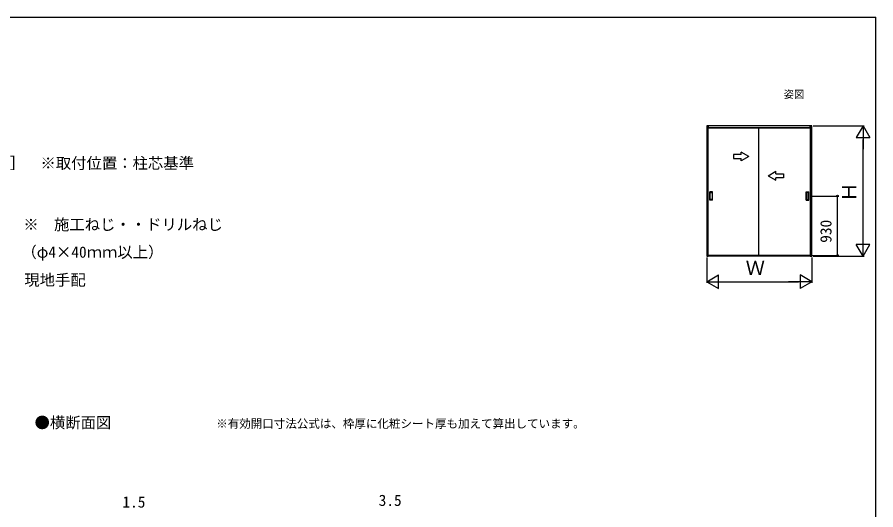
# Model space of a CAD drawing. Units: millimetres, scale not verified. Extents: x -525 to 525, y -783 to 780.
# Drawn here: x -146 to 525, y 362 to 747 of the extents above; entities that cross this region are included whole.
import ezdxf
from ezdxf.enums import TextEntityAlignment as Align

# ---------------------------------------------------------------- set-up
doc = ezdxf.new("R2010")
doc.units = ezdxf.units.MM
doc.header["$LTSCALE"] = 4
for name, color, linetype in [('0-2_USER1', 3, 'Continuous'), ('0-7_YKK_A1', 4, 'Continuous'), ('0-8_YKK_D', 6, 'Continuous'), ('0-9_YKK_ZWAK', 7, 'Continuous')]:
    doc.layers.add(name, color=color, linetype=linetype)
doc.styles.add('ＭＳ ゴシック', font='')
doc.styles.get('ＭＳ ゴシック').set_extended_font_data('MS Gothic')

msp = doc.modelspace()

# ---------------------------------------------------------------- linework, layer by layer
at = {"layer": '0-7_YKK_A1'}
for p, q in [((394.15, 660.6), (473.9, 660.6)), ((394.15, 660.45), (473.9, 660.45)), ((433.425, 660.45), (433.425, 560.55)), ((425.925, 637.9), (419.925, 641.364)), ((419.925, 639.4), (419.925, 641.364)), ((425.925, 637.9), (419.925, 634.436)), ((419.925, 634.436), (419.925, 636.4)), ((440.925, 622.9), (446.925, 626.364)), ((446.925, 624.4), (446.925, 626.364)), ((440.925, 622.9), (446.925, 619.436)), ((446.925, 619.436), (446.925, 621.4)), ((395.375, 603.85), (395.375, 610.25)), ((397.425, 610.3), (395.425, 610.3)), ((395.675, 604.35), (395.675, 609.75)), ((395.725, 609.8), (397.125, 609.8)), ((397.125, 604.3), (395.725, 604.3)), ((397.175, 609.75), (397.175, 604.35)), ((397.475, 603.85), (397.475, 610.25)), ((470.575, 603.85), (470.575, 610.25)), ((470.625, 610.3), (472.625, 610.3)), ((470.875, 609.75), (470.875, 604.35)), ((472.325, 609.8), (470.925, 609.8)), ((470.925, 604.3), (472.325, 604.3)), ((472.375, 604.35), (472.375, 609.75)), ((472.675, 603.85), (472.675, 610.25)), ((397.425, 603.8), (395.425, 603.8)), ((470.625, 603.8), (472.625, 603.8)), ((473.9, 560.55), (394.15, 560.55)), ((473.9, 560.35), (394.15, 560.35)), ((473.9, 560.15), (394.15, 560.15))]:
    msp.add_line(p, q, dxfattribs=at)
for points in [[(392.95, 560.15), (394.15, 560.15), (394.15, 661.8), (392.95, 661.8)], [(473.9, 560.15), (475.1, 560.15), (475.1, 661.8), (473.9, 661.8)]]:
    msp.add_lwpolyline(points, close=True, dxfattribs=at)
for points in [[(473.9, 660.3), (473.9, 661.8), (394.15, 661.8), (394.15, 660.3)], [(419.925, 639.4), (413.925, 639.4), (413.925, 636.4), (419.925, 636.4)], [(446.925, 624.4), (452.925, 624.4), (452.925, 621.4), (446.925, 621.4)]]:
    msp.add_lwpolyline(points, dxfattribs=at)
for centre, start, end in [((395.425, 610.25), 90, 180), ((395.725, 609.75), 90, 180), ((395.725, 604.35), 180, 270), ((397.125, 609.75), 0, 90), ((397.125, 604.35), 270, 0), ((397.425, 610.25), 0, 90), ((470.625, 610.25), 90, 180), ((470.925, 609.75), 90, 180), ((470.925, 604.35), 180, 270), ((472.325, 609.75), 360, 90), ((472.325, 604.35), 270, 360), ((472.625, 610.25), 0, 90), ((395.425, 603.85), 180, 270), ((397.425, 603.85), 270, 0), ((470.625, 603.85), 180, 270), ((472.625, 603.85), 270, 0)]:
    msp.add_arc(centre, 0.05, start, end, dxfattribs=at)
at = {"layer": '0-8_YKK_D'}
for p, q in [((476.1, 661.8), (516.1, 661.8)), ((515.1, 661.8), (509.85, 652.707)), ((515.1, 661.8), (520.35, 652.707)), ((515.1, 661.8), (515.1, 643.613)), ((509.85, 652.707), (520.35, 652.707)), ((515.1, 570.65), (515.1, 651.3)), ((475.456, 607.05), (496.1, 607.05)), ((495.1, 560.55), (495.1, 607.05)), ((515.1, 560.15), (515.1, 578.337)), ((515.1, 560.15), (509.85, 569.243)), ((520.35, 569.243), (509.85, 569.243)), ((515.1, 560.15), (520.35, 569.243)), ((392.95, 559.15), (392.95, 539.15)), ((475.1, 559.15), (475.1, 539.15)), ((475.125, 560.55), (496.1, 560.55)), ((476.1, 560.15), (516.1, 560.15)), ((392.95, 540.15), (402.043, 545.4)), ((402.043, 534.9), (402.043, 545.4)), ((475.1, 540.15), (466.007, 545.4)), ((466.007, 545.4), (466.007, 534.9)), ((392.95, 540.15), (402.043, 534.9)), ((392.95, 540.15), (411.137, 540.15)), ((403.45, 540.15), (464.6, 540.15)), ((475.1, 540.15), (456.913, 540.15)), ((475.1, 540.15), (466.007, 534.9))]:
    msp.add_line(p, q, dxfattribs=at)
for centre in [(495.1, 607.05), (495.1, 560.55)]:
    msp.add_circle(centre, 0.637, dxfattribs=at)
at = {"layer": '0-9_YKK_ZWAK'}
msp.add_line((-524.9, 746.8), (525.1, 746.8), dxfattribs=at)
msp.add_lwpolyline([(-524.9, -783.2), (525.1, -783.2), (525.1, 746.8)], dxfattribs=at)

# ---------------------------------------------------------------- texts
at = {"layer": '0-2_USER1', "style": 'ＭＳ ゴシック'}
for s, height, p in [('姿図', 5.865, (453.1, 681.8)), ('［床先貼 埋込敷居（アルミ）使用時］  ※取付位置：柱芯基準', 8.798, (-349.9, 625.709)), ('※\u3000施工ねじ・・ドリルねじ', 8.798, (-141.335, 577.789)), ('（φ4×40ｍｍ以上）\u3000', 8.798, (-142.835, 556.221)), ('現地手配', 8.798, (-140.517, 534.448)), ('●横断面図', 8.798, (-132.536, 422.985)), ('※有効開口寸法公式は、枠厚に化粧シート厚も加えて算出しています。', 6.598, (9.493, 423.925))]:
    msp.add_text(s, height=height, dxfattribs=at).set_placement(p, align=Align.BOTTOM_LEFT)
at = {"layer": '0-8_YKK_D', "style": 'ＭＳ ゴシック'}
for s, height, p in [('Ｈ', 11, (513.1, 602.623)), ('930', 8.798, (493.1, 570.539))]:
    msp.add_text(s, height=height, rotation=90, dxfattribs=at).set_placement(p, align=Align.BOTTOM_LEFT)
for s, height, p in [('Ｗ', 11, (423.372, 542.15)), ('1.5', 8.798, (-63.82, 361.002)), ('3.5', 8.798, (136.464, 362.302))]:
    msp.add_text(s, height=height, dxfattribs=at).set_placement(p, align=Align.BOTTOM_LEFT)

doc.saveas('drawing.dxf')
